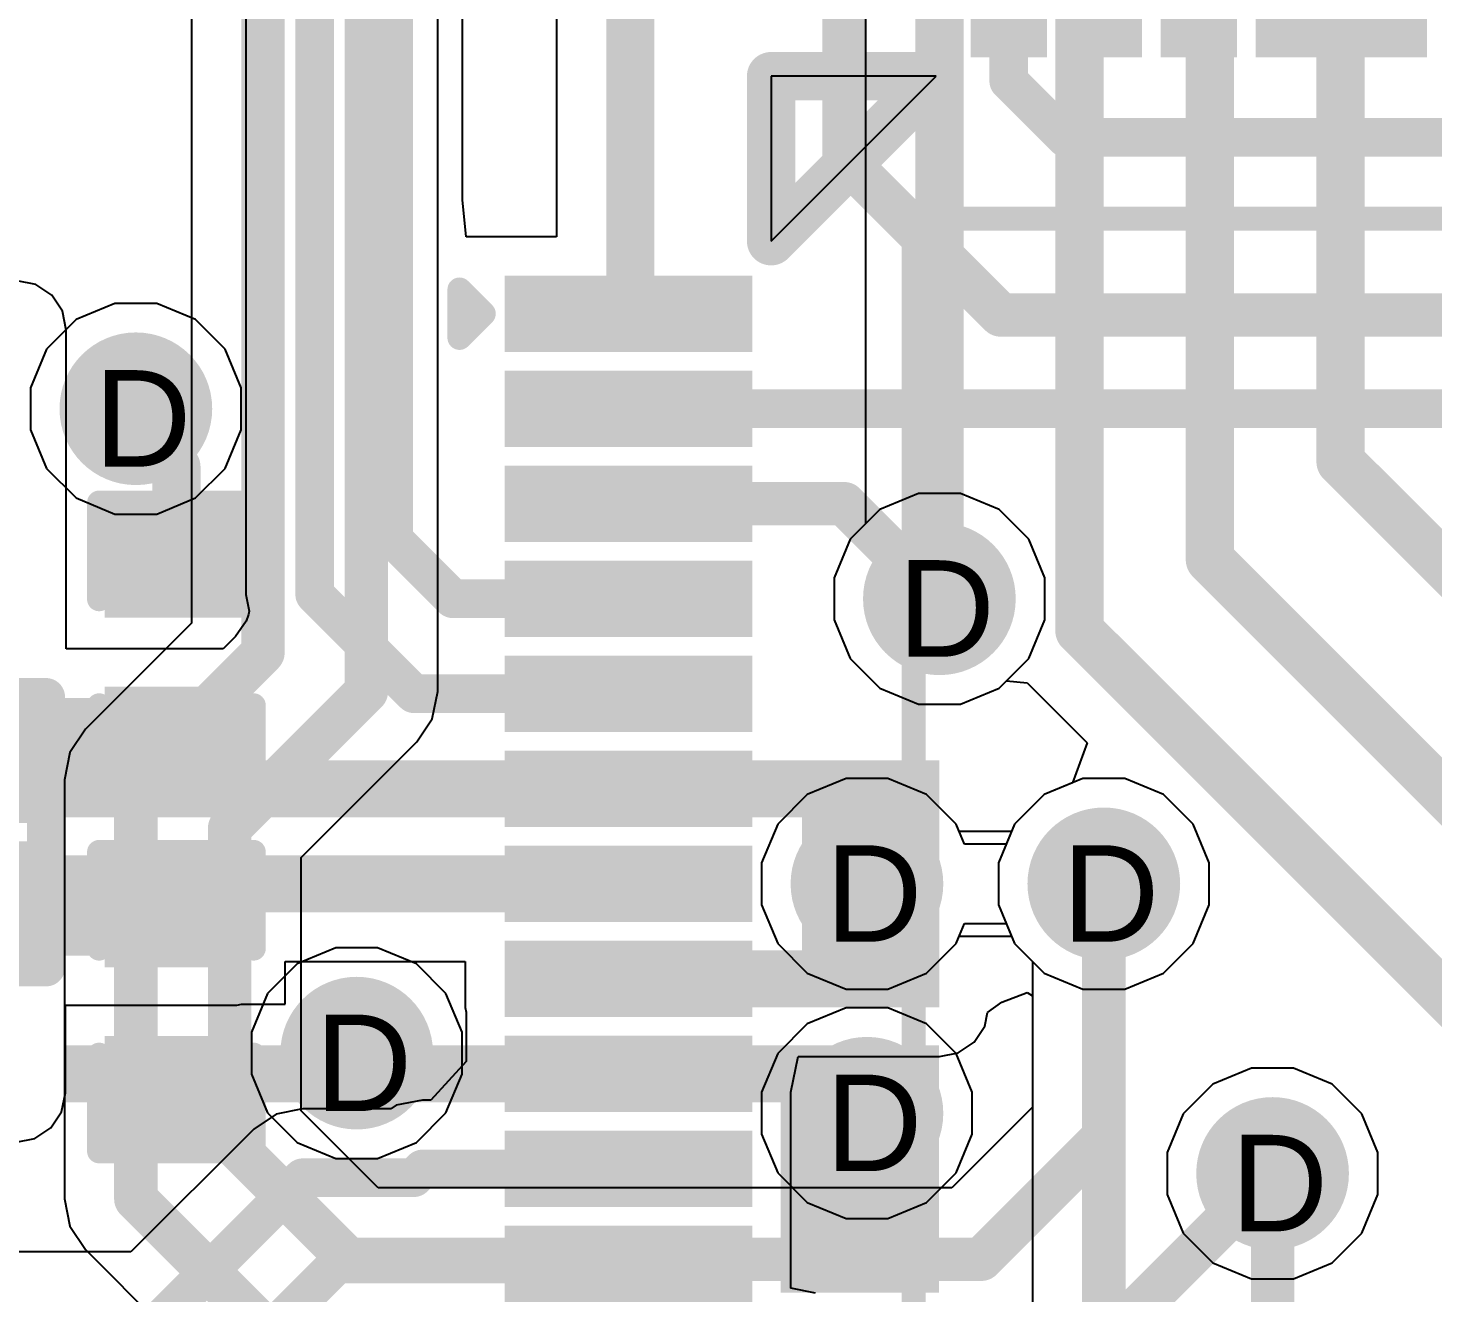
# Model space of a CAD drawing. Header units: inches. Extents: x 0 to 5401, y 0 to 5414.
# Drawn here: x 67.65 to 75.04, y 60.16 to 66.82 of the extents above; entities that cross this region are included whole.
import ezdxf

# ---------------------------------------------------------------- set-up
doc = ezdxf.new("R2010")
doc.units = ezdxf.units.IN
for name, color, linetype in [('Bottom Layer', 5, 'Continuous'), ('Bottom Solder', 6, 'Continuous'), ('Drill Drawing', 1, 'Continuous'), ('Layer 1', 16, 'Continuous'), ('Layer 2', 76, 'Continuous'), ('Top Layer', 1, 'Continuous'), ('Top Overlay', 2, 'Continuous'), ('Top Paste', 8, 'Continuous'), ('Top Solder', 216, 'Continuous'), ('Via Holes', 16, 'Continuous')]:
    doc.layers.add(name, color=color, linetype=linetype)
doc.styles.add('Arial', font='', dxfattribs={"height": 0.2})
doc.styles.get('Arial').set_extended_font_data('Arial')

# ---------------------------------------------------------------- blocks, each defined once
blk = doc.blocks.new('LQFP_64_10_10__35')
at = {"layer": 'Top Layer'}
for points in [[(-3.6001, 6.3499), (-3.6001, 5.1499), (-3.9001, 5.1499), (-3.9001, 6.3499)], [(-3.0999, 6.3499), (-3.0999, 5.1499), (-3.3999, 5.1499), (-3.3999, 6.3499)], [(-2.6001, 6.3499), (-2.6001, 5.1499), (-2.9001, 5.1499), (-2.9001, 6.3499)], [(-2.0999, 6.3499), (-2.0999, 5.1499), (-2.3999, 5.1499), (-2.3999, 6.3499)], [(-1.6001, 6.3499), (-1.6001, 5.1499), (-1.9001, 5.1499), (-1.9001, 6.3499)], [(-5.1499, 3.9001), (-5.1499, 3.6001), (-6.3499, 3.6001), (-6.3499, 3.9001)], [(-5.1499, 3.3999), (-5.1499, 3.0999), (-6.3499, 3.0999), (-6.3499, 3.3999)], [(-5.1499, 2.9001), (-5.1499, 2.6001), (-6.3499, 2.6001), (-6.3499, 2.9001)], [(-5.1499, 2.3999), (-5.1499, 2.0999), (-6.3499, 2.0999), (-6.3499, 2.3999)], [(-5.1499, 1.9001), (-5.1499, 1.6001), (-6.3499, 1.6001), (-6.3499, 1.9001)], [(-5.1499, 1.3999), (-5.1499, 1.0999), (-6.3499, 1.0999), (-6.3499, 1.3999)], [(-5.1499, 0.9001), (-5.1499, 0.6001), (-6.3499, 0.6001), (-6.3499, 0.9001)], [(-5.1499, 0.3999), (-5.1499, 0.0999), (-6.3499, 0.0999), (-6.3499, 0.3999)], [(-5.1499, -0.0999), (-5.1499, -0.3999), (-6.3499, -0.3999), (-6.3499, -0.0999)], [(-5.1499, -0.6001), (-5.1499, -0.9001), (-6.3499, -0.9001), (-6.3499, -0.6001)], [(-5.1499, -1.0999), (-5.1499, -1.3999), (-6.3499, -1.3999), (-6.3499, -1.0999)]]:
    blk.add_hatch(color=1, dxfattribs=at).paths.add_polyline_path(points)
at = {"layer": 'Top Paste'}
for points in [[(-3.6001, 6.3499), (-3.6001, 5.1499), (-3.9001, 5.1499), (-3.9001, 6.3499)], [(-3.0999, 6.3499), (-3.0999, 5.1499), (-3.3999, 5.1499), (-3.3999, 6.3499)], [(-2.6001, 6.3499), (-2.6001, 5.1499), (-2.9001, 5.1499), (-2.9001, 6.3499)], [(-2.0999, 6.3499), (-2.0999, 5.1499), (-2.3999, 5.1499), (-2.3999, 6.3499)], [(-1.6001, 6.3499), (-1.6001, 5.1499), (-1.9001, 5.1499), (-1.9001, 6.3499)], [(-5.1499, 3.9001), (-5.1499, 3.6001), (-6.3499, 3.6001), (-6.3499, 3.9001)], [(-5.1499, 3.3999), (-5.1499, 3.0999), (-6.3499, 3.0999), (-6.3499, 3.3999)], [(-5.1499, 2.9001), (-5.1499, 2.6001), (-6.3499, 2.6001), (-6.3499, 2.9001)], [(-5.1499, 2.3999), (-5.1499, 2.0999), (-6.3499, 2.0999), (-6.3499, 2.3999)], [(-5.1499, 1.9001), (-5.1499, 1.6001), (-6.3499, 1.6001), (-6.3499, 1.9001)], [(-5.1499, 1.3999), (-5.1499, 1.0999), (-6.3499, 1.0999), (-6.3499, 1.3999)], [(-5.1499, 0.9001), (-5.1499, 0.6001), (-6.3499, 0.6001), (-6.3499, 0.9001)], [(-5.1499, 0.3999), (-5.1499, 0.0999), (-6.3499, 0.0999), (-6.3499, 0.3999)], [(-5.1499, -0.0999), (-5.1499, -0.3999), (-6.3499, -0.3999), (-6.3499, -0.0999)], [(-5.1499, -0.6001), (-5.1499, -0.9001), (-6.3499, -0.9001), (-6.3499, -0.6001)], [(-5.1499, -1.0999), (-5.1499, -1.3999), (-6.3499, -1.3999), (-6.3499, -1.0999)]]:
    blk.add_hatch(color=8, dxfattribs=at).paths.add_polyline_path(points)
at = {"layer": 'Top Solder'}
for points in [[(-3.5493, 6.4007), (-3.5493, 5.0991), (-3.9509, 5.0991), (-3.9509, 6.4007)], [(-3.0491, 6.4007), (-3.0491, 5.0991), (-3.4507, 5.0991), (-3.4507, 6.4007)], [(-2.5493, 6.4007), (-2.5493, 5.0991), (-2.9509, 5.0991), (-2.9509, 6.4007)], [(-2.0491, 6.4007), (-2.0491, 5.0991), (-2.4507, 5.0991), (-2.4507, 6.4007)], [(-1.5493, 6.4007), (-1.5493, 5.0991), (-1.9509, 5.0991), (-1.9509, 6.4007)], [(-5.0991, 3.9509), (-5.0991, 3.5493), (-6.4007, 3.5493), (-6.4007, 3.9509)], [(-5.0991, 3.4507), (-5.0991, 3.0491), (-6.4007, 3.0491), (-6.4007, 3.4507)], [(-5.0991, 2.9509), (-5.0991, 2.5493), (-6.4007, 2.5493), (-6.4007, 2.9509)], [(-5.0991, 2.4507), (-5.0991, 2.0491), (-6.4007, 2.0491), (-6.4007, 2.4507)], [(-5.0991, 1.9509), (-5.0991, 1.5493), (-6.4007, 1.5493), (-6.4007, 1.9509)], [(-5.0991, 1.4507), (-5.0991, 1.0491), (-6.4007, 1.0491), (-6.4007, 1.4507)], [(-5.0991, 0.9509), (-5.0991, 0.5493), (-6.4007, 0.5493), (-6.4007, 0.9509)], [(-5.0991, 0.4507), (-5.0991, 0.0491), (-6.4007, 0.0491), (-6.4007, 0.4507)], [(-5.0991, -0.0491), (-5.0991, -0.4507), (-6.4007, -0.4507), (-6.4007, -0.0491)], [(-5.0991, -0.5493), (-5.0991, -0.9509), (-6.4007, -0.9509), (-6.4007, -0.5493)], [(-5.0991, -1.0491), (-5.0991, -1.4507), (-6.4007, -1.4507), (-6.4007, -1.0491)]]:
    blk.add_hatch(color=216, dxfattribs=at).paths.add_polyline_path(points)
at = {"layer": 'Top Overlay'}
for p, q in [((-5, 5), (-5, 4.1312)), ((-5, 4.1312), (-4.1312, 5)), ((-4.1312, 5), (-5, 5)), ((-5, 4.1312), (-5, 4.1312))]:
    blk.add_line(p, q, dxfattribs=at)
for points in [[(-5, 4.1312, 0.254, 0.254, 0), (-4.1312, 5, 0.254, 0.254, 0)], [(-5, 4.1312, 0.254, 0.254, 0), (-5, 5, 0.254, 0.254, 0)], [(-5, 5, 0.254, 0.254, 0), (-4.1312, 5, 0.254, 0.254, 0)], [(-4.1312, 5, 0.254, 0.254, 0), (-4.1312, 5, 0.254, 0.254, 0)], [(-4.25, 4.25, 0.127, 0.127, 0), (4.25, 4.25, 0.127, 0.127, 0)], [(-4.25, -4.25, 0.127, 0.127, 0), (-4.25, 4.25, 0.127, 0.127, 0)], [(-6.6389, 3.6231, 0.127, 0.127, 0), (-6.6389, 3.8771, 0.127, 0.127, 0)], [(-6.6389, 3.8771, 0.127, 0.127, 0), (-6.5119, 3.7501, 0.127, 0.127, 0)], [(-6.6389, 3.6231, 0.127, 0.127, 0), (-6.5119, 3.7501, 0.127, 0.127, 0)]]:
    blk.add_lwpolyline(points, format="xyseb", dxfattribs=at)
for points in [[(-5.0635, 5, 0.127, 0.127, 1), (-4.9365, 5, 0.127, 0.127, 1)], [(-5.0635, 5, 0.127, 0.127, 1), (-4.9365, 5, 0.127, 0.127, 1)], [(-4.1947, 5, 0.127, 0.127, 1), (-4.0677, 5, 0.127, 0.127, 1)], [(-4.1947, 5, 0.127, 0.127, 1), (-4.0677, 5, 0.127, 0.127, 1)], [(-4.1947, 5, 0.127, 0.127, 1), (-4.0677, 5, 0.127, 0.127, 1)], [(-4.1947, 5, 0.127, 0.127, 1), (-4.0677, 5, 0.127, 0.127, 1)], [(-4.2818, 4.25, 0.0635, 0.0635, 1), (-4.2183, 4.25, 0.0635, 0.0635, 1)], [(-4.2818, 4.25, 0.0635, 0.0635, 1), (-4.2183, 4.25, 0.0635, 0.0635, 1)], [(-5.0635, 4.1312, 0.127, 0.127, 1), (-4.9365, 4.1312, 0.127, 0.127, 1)], [(-5.0635, 4.1312, 0.127, 0.127, 1), (-4.9365, 4.1312, 0.127, 0.127, 1)], [(-6.6706, 3.8771, 0.0635, 0.0635, 1), (-6.6071, 3.8771, 0.0635, 0.0635, 1)], [(-6.6706, 3.8771, 0.0635, 0.0635, 1), (-6.6071, 3.8771, 0.0635, 0.0635, 1)], [(-6.5436, 3.7501, 0.0635, 0.0635, 1), (-6.4801, 3.7501, 0.0635, 0.0635, 1)], [(-6.5436, 3.7501, 0.0635, 0.0635, 1), (-6.4801, 3.7501, 0.0635, 0.0635, 1)], [(-6.6706, 3.6231, 0.0635, 0.0635, 1), (-6.6071, 3.6231, 0.0635, 0.0635, 1)], [(-6.6706, 3.6231, 0.0635, 0.0635, 1), (-6.6071, 3.6231, 0.0635, 0.0635, 1)]]:
    blk.add_lwpolyline(points, format="xyseb", close=True, dxfattribs=at)
blk = doc.blocks.new('IND_0402_174')
at = {"layer": 'Top Layer'}
for points in [[(-0.55, 0.3), (-0.15, 0.3), (-0.15, -0.3), (-0.55, -0.3)], [(0.15, 0.3), (0.55, 0.3), (0.55, -0.3), (0.15, -0.3)]]:
    blk.add_hatch(color=1, dxfattribs=at).paths.add_polyline_path(points)
at = {"layer": 'Top Paste'}
for points in [[(-0.55, 0.3), (-0.15, 0.3), (-0.15, -0.3), (-0.55, -0.3)], [(0.15, 0.3), (0.55, 0.3), (0.55, -0.3), (0.15, -0.3)]]:
    blk.add_hatch(color=8, dxfattribs=at).paths.add_polyline_path(points)
at = {"layer": 'Top Solder'}
for points in [[(-0.6516, 0.4016), (-0.0484, 0.4016), (-0.0484, -0.4016), (-0.6516, -0.4016)], [(0.0484, 0.4016), (0.6516, 0.4016), (0.6516, -0.4016), (0.0484, -0.4016)]]:
    blk.add_hatch(color=216, dxfattribs=at).paths.add_polyline_path(points)
at = {"layer": 'Top Overlay'}
for points in [[(-0.7112, -0.4572, 0.2, 0.2, 0), (-0.7112, 0.4572, 0.2, 0.2, 0)], [(-0.3048, 0.4572, 0.2, 0.2, 0), (-0.7112, 0.4572, 0.2, 0.2, 0)], [(0.7112, 0.4572, 0.2, 0.2, 0), (-0.3048, 0.4572, 0.2, 0.2, 0)], [(0.7112, -0.4572, 0.2, 0.2, 0), (0.7112, 0.4572, 0.2, 0.2, 0)], [(-0.3048, -0.4572, 0.2, 0.2, 0), (-0.7112, -0.4572, 0.2, 0.2, 0)], [(0.7112, -0.4572, 0.2, 0.2, 0), (-0.3048, -0.4572, 0.2, 0.2, 0)]]:
    blk.add_lwpolyline(points, format="xyseb", dxfattribs=at)
for points in [[(-0.7612, 0.4572, 0.1, 0.1, 1), (-0.6612, 0.4572, 0.1, 0.1, 1)], [(-0.7612, 0.4572, 0.1, 0.1, 1), (-0.6612, 0.4572, 0.1, 0.1, 1)], [(-0.3548, 0.4572, 0.1, 0.1, 1), (-0.2548, 0.4572, 0.1, 0.1, 1)], [(-0.3548, 0.4572, 0.1, 0.1, 1), (-0.2548, 0.4572, 0.1, 0.1, 1)], [(0.6612, 0.4572, 0.1, 0.1, 1), (0.7612, 0.4572, 0.1, 0.1, 1)], [(0.6612, 0.4572, 0.1, 0.1, 1), (0.7612, 0.4572, 0.1, 0.1, 1)], [(-0.7612, -0.4572, 0.1, 0.1, 1), (-0.6612, -0.4572, 0.1, 0.1, 1)], [(-0.7612, -0.4572, 0.1, 0.1, 1), (-0.6612, -0.4572, 0.1, 0.1, 1)], [(-0.3548, -0.4572, 0.1, 0.1, 1), (-0.2548, -0.4572, 0.1, 0.1, 1)], [(-0.3548, -0.4572, 0.1, 0.1, 1), (-0.2548, -0.4572, 0.1, 0.1, 1)], [(0.6612, -0.4572, 0.1, 0.1, 1), (0.7612, -0.4572, 0.1, 0.1, 1)], [(0.6612, -0.4572, 0.1, 0.1, 1), (0.7612, -0.4572, 0.1, 0.1, 1)]]:
    blk.add_lwpolyline(points, format="xyseb", close=True, dxfattribs=at)
blk = doc.blocks.new('C___0402_300')
at = {"layer": 'Top Layer'}
for points in [[(-0.6985, -0.3175), (-0.6985, 0.3175), (-0.2413, 0.3175), (-0.2413, -0.3175)], [(0.2413, -0.3175), (0.2413, 0.3175), (0.6985, 0.3175), (0.6985, -0.3175)]]:
    blk.add_hatch(color=1, dxfattribs=at).paths.add_polyline_path(points)
at = {"layer": 'Top Paste'}
for points in [[(-0.6985, -0.3175), (-0.6985, 0.3175), (-0.2413, 0.3175), (-0.2413, -0.3175)], [(0.2413, -0.3175), (0.2413, 0.3175), (0.6985, 0.3175), (0.6985, -0.3175)]]:
    blk.add_hatch(color=8, dxfattribs=at).paths.add_polyline_path(points)
at = {"layer": 'Top Solder'}
for points in [[(-0.7585, -0.3775), (-0.7585, 0.3775), (-0.1813, 0.3775), (-0.1813, -0.3775)], [(0.1813, -0.3775), (0.1813, 0.3775), (0.7585, 0.3775), (0.7585, -0.3775)]]:
    blk.add_hatch(color=216, dxfattribs=at).paths.add_polyline_path(points)
at = {"layer": 'Top Overlay'}
for points in [[(-0.7874, 0.4064, 0.127, 0.127, 0), (-0.2794, 0.4064, 0.127, 0.127, 0)], [(-0.7874, 0.4064, 0.127, 0.127, 0), (-0.7874, -0.4064, 0.127, 0.127, 0)], [(0.2794, 0.4064, 0.127, 0.127, 0), (0.7874, 0.4064, 0.127, 0.127, 0)], [(0.7874, 0.4064, 0.127, 0.127, 0), (0.7874, -0.4064, 0.127, 0.127, 0)], [(-0.7874, -0.4064, 0.127, 0.127, 0), (-0.2794, -0.4064, 0.127, 0.127, 0)], [(0.2794, -0.4064, 0.127, 0.127, 0), (0.7874, -0.4064, 0.127, 0.127, 0)]]:
    blk.add_lwpolyline(points, format="xyseb", dxfattribs=at)
for points in [[(-0.8191, 0.4064, 0.0635, 0.0635, 1), (-0.7556, 0.4064, 0.0635, 0.0635, 1)], [(-0.8191, 0.4064, 0.0635, 0.0635, 1), (-0.7556, 0.4064, 0.0635, 0.0635, 1)], [(-0.3111, 0.4064, 0.0635, 0.0635, 1), (-0.2477, 0.4064, 0.0635, 0.0635, 1)], [(0.2477, 0.4064, 0.0635, 0.0635, 1), (0.3111, 0.4064, 0.0635, 0.0635, 1)], [(0.7556, 0.4064, 0.0635, 0.0635, 1), (0.8191, 0.4064, 0.0635, 0.0635, 1)], [(0.7556, 0.4064, 0.0635, 0.0635, 1), (0.8191, 0.4064, 0.0635, 0.0635, 1)], [(-0.8191, -0.4064, 0.0635, 0.0635, 1), (-0.7556, -0.4064, 0.0635, 0.0635, 1)], [(-0.8191, -0.4064, 0.0635, 0.0635, 1), (-0.7556, -0.4064, 0.0635, 0.0635, 1)], [(-0.3111, -0.4064, 0.0635, 0.0635, 1), (-0.2477, -0.4064, 0.0635, 0.0635, 1)], [(0.2477, -0.4064, 0.0635, 0.0635, 1), (0.3111, -0.4064, 0.0635, 0.0635, 1)], [(0.7556, -0.4064, 0.0635, 0.0635, 1), (0.8191, -0.4064, 0.0635, 0.0635, 1)], [(0.7556, -0.4064, 0.0635, 0.0635, 1), (0.8191, -0.4064, 0.0635, 0.0635, 1)]]:
    blk.add_lwpolyline(points, format="xyseb", close=True, dxfattribs=at)
blk = doc.blocks.new('____0402_301')
at = {"layer": 'Top Layer'}
for points in [[(-0.6985, -0.3175), (-0.6985, 0.3175), (-0.2413, 0.3175), (-0.2413, -0.3175)], [(0.2413, -0.3175), (0.2413, 0.3175), (0.6985, 0.3175), (0.6985, -0.3175)]]:
    blk.add_hatch(color=1, dxfattribs=at).paths.add_polyline_path(points)
at = {"layer": 'Top Paste'}
for points in [[(-0.6985, -0.3175), (-0.6985, 0.3175), (-0.2413, 0.3175), (-0.2413, -0.3175)], [(0.2413, -0.3175), (0.2413, 0.3175), (0.6985, 0.3175), (0.6985, -0.3175)]]:
    blk.add_hatch(color=8, dxfattribs=at).paths.add_polyline_path(points)
at = {"layer": 'Top Solder'}
for points in [[(-0.7585, -0.3775), (-0.7585, 0.3775), (-0.1813, 0.3775), (-0.1813, -0.3775)], [(0.1813, -0.3775), (0.1813, 0.3775), (0.7585, 0.3775), (0.7585, -0.3775)]]:
    blk.add_hatch(color=216, dxfattribs=at).paths.add_polyline_path(points)
at = {"layer": 'Top Overlay'}
for points in [[(-0.2794, 0.4064, 0.127, 0.127, 0), (-0.7874, 0.4064, 0.127, 0.127, 0)], [(-0.7874, -0.4064, 0.127, 0.127, 0), (-0.7874, 0.4064, 0.127, 0.127, 0)], [(0.7874, 0.4064, 0.127, 0.127, 0), (0.2794, 0.4064, 0.127, 0.127, 0)], [(0.7874, -0.4064, 0.127, 0.127, 0), (0.7874, 0.4064, 0.127, 0.127, 0)], [(-0.2794, -0.4064, 0.127, 0.127, 0), (-0.7874, -0.4064, 0.127, 0.127, 0)], [(0.7874, -0.4064, 0.127, 0.127, 0), (0.2794, -0.4064, 0.127, 0.127, 0)]]:
    blk.add_lwpolyline(points, format="xyseb", dxfattribs=at)
for points in [[(-0.8191, 0.4064, 0.0635, 0.0635, 1), (-0.7556, 0.4064, 0.0635, 0.0635, 1)], [(-0.8191, 0.4064, 0.0635, 0.0635, 1), (-0.7556, 0.4064, 0.0635, 0.0635, 1)], [(-0.3111, 0.4064, 0.0635, 0.0635, 1), (-0.2477, 0.4064, 0.0635, 0.0635, 1)], [(0.2477, 0.4064, 0.0635, 0.0635, 1), (0.3111, 0.4064, 0.0635, 0.0635, 1)], [(0.7556, 0.4064, 0.0635, 0.0635, 1), (0.8191, 0.4064, 0.0635, 0.0635, 1)], [(0.7556, 0.4064, 0.0635, 0.0635, 1), (0.8191, 0.4064, 0.0635, 0.0635, 1)], [(-0.8191, -0.4064, 0.0635, 0.0635, 1), (-0.7556, -0.4064, 0.0635, 0.0635, 1)], [(-0.8191, -0.4064, 0.0635, 0.0635, 1), (-0.7556, -0.4064, 0.0635, 0.0635, 1)], [(-0.3111, -0.4064, 0.0635, 0.0635, 1), (-0.2477, -0.4064, 0.0635, 0.0635, 1)], [(0.2477, -0.4064, 0.0635, 0.0635, 1), (0.3111, -0.4064, 0.0635, 0.0635, 1)], [(0.7556, -0.4064, 0.0635, 0.0635, 1), (0.8191, -0.4064, 0.0635, 0.0635, 1)], [(0.7556, -0.4064, 0.0635, 0.0635, 1), (0.8191, -0.4064, 0.0635, 0.0635, 1)]]:
    blk.add_lwpolyline(points, format="xyseb", close=True, dxfattribs=at)

msp = doc.modelspace()

# ---------------------------------------------------------------- hatches: boundary and pattern name
at = {"layer": 'Bottom Layer'}
h = msp.add_hatch(color=5, dxfattribs=at)
edge = h.paths.add_edge_path()
edge.add_arc((68.2143, 64.8129), 0.3, 0, 360)
h = msp.add_hatch(color=5, dxfattribs=at)
edge = h.paths.add_edge_path()
edge.add_arc((72.4408, 63.8129), 0.3, 0, 360)
h = msp.add_hatch(color=5, dxfattribs=at)
edge = h.paths.add_edge_path()
edge.add_arc((72.0598, 62.3131), 0.3, 0, 360)
h = msp.add_hatch(color=5, dxfattribs=at)
edge = h.paths.add_edge_path()
edge.add_arc((73.3057, 62.3131), 0.3, 0, 360)
h = msp.add_hatch(color=5, dxfattribs=at)
edge = h.paths.add_edge_path()
edge.add_arc((69.3759, 61.4222), 0.3, 0, 360)
h = msp.add_hatch(color=5, dxfattribs=at)
edge = h.paths.add_edge_path()
edge.add_arc((72.0598, 61.106), 0.3, 0, 360)
h = msp.add_hatch(color=5, dxfattribs=at)
edge = h.paths.add_edge_path()
edge.add_arc((74.1934, 60.7891), 0.3, 0, 360)
at = {"layer": 'Bottom Solder'}
h = msp.add_hatch(color=6, dxfattribs=at)
edge = h.paths.add_edge_path()
edge.add_arc((68.2143, 64.8129), 0.4016, 0, 360)
h = msp.add_hatch(color=6, dxfattribs=at)
edge = h.paths.add_edge_path()
edge.add_arc((72.4408, 63.8129), 0.4016, 0, 360)
h = msp.add_hatch(color=6, dxfattribs=at)
edge = h.paths.add_edge_path()
edge.add_arc((72.0598, 62.3131), 0.4016, 0, 360)
h = msp.add_hatch(color=6, dxfattribs=at)
edge = h.paths.add_edge_path()
edge.add_arc((73.3057, 62.3131), 0.4016, 0, 360)
h = msp.add_hatch(color=6, dxfattribs=at)
edge = h.paths.add_edge_path()
edge.add_arc((69.3759, 61.4222), 0.4016, 0, 360)
h = msp.add_hatch(color=6, dxfattribs=at)
edge = h.paths.add_edge_path()
edge.add_arc((72.0598, 61.106), 0.4016, 0, 360)
h = msp.add_hatch(color=6, dxfattribs=at)
edge = h.paths.add_edge_path()
edge.add_arc((74.1934, 60.7891), 0.4016, 0, 360)
at = {"layer": 'Layer 1'}
h = msp.add_hatch(color=16, dxfattribs=at)
edge = h.paths.add_edge_path()
edge.add_arc((68.2143, 64.8129), 0.3, 0, 360)
h = msp.add_hatch(color=16, dxfattribs=at)
edge = h.paths.add_edge_path()
edge.add_arc((72.4408, 63.8129), 0.3, 0, 360)
h = msp.add_hatch(color=16, dxfattribs=at)
edge = h.paths.add_edge_path()
edge.add_arc((72.0598, 62.3131), 0.3, 0, 360)
h = msp.add_hatch(color=16, dxfattribs=at)
edge = h.paths.add_edge_path()
edge.add_arc((73.3057, 62.3131), 0.3, 0, 360)
h = msp.add_hatch(color=16, dxfattribs=at)
edge = h.paths.add_edge_path()
edge.add_arc((69.3759, 61.4222), 0.3, 0, 360)
h = msp.add_hatch(color=16, dxfattribs=at)
edge = h.paths.add_edge_path()
edge.add_arc((72.0598, 61.106), 0.3, 0, 360)
h = msp.add_hatch(color=16, dxfattribs=at)
edge = h.paths.add_edge_path()
edge.add_arc((74.1934, 60.7891), 0.3, 0, 360)
at = {"layer": 'Layer 2'}
h = msp.add_hatch(color=76, dxfattribs=at)
edge = h.paths.add_edge_path()
edge.add_arc((68.2143, 64.8129), 0.3, 0, 360)
h = msp.add_hatch(color=76, dxfattribs=at)
edge = h.paths.add_edge_path()
edge.add_arc((72.4408, 63.8129), 0.3, 0, 360)
h = msp.add_hatch(color=76, dxfattribs=at)
edge = h.paths.add_edge_path()
edge.add_arc((72.0598, 62.3131), 0.3, 0, 360)
h = msp.add_hatch(color=76, dxfattribs=at)
edge = h.paths.add_edge_path()
edge.add_arc((73.3057, 62.3131), 0.3, 0, 360)
h = msp.add_hatch(color=76, dxfattribs=at)
edge = h.paths.add_edge_path()
edge.add_arc((69.3759, 61.4222), 0.3, 0, 360)
h = msp.add_hatch(color=76, dxfattribs=at)
edge = h.paths.add_edge_path()
edge.add_arc((72.0598, 61.106), 0.3, 0, 360)
h = msp.add_hatch(color=76, dxfattribs=at)
edge = h.paths.add_edge_path()
edge.add_arc((74.1934, 60.7891), 0.3, 0, 360)
at = {"layer": 'Top Layer'}
h = msp.add_hatch(color=1, dxfattribs=at)
edge = h.paths.add_edge_path()
edge.add_arc((68.2143, 64.8129), 0.3, 0, 360)
h = msp.add_hatch(color=1, dxfattribs=at)
edge = h.paths.add_edge_path()
edge.add_arc((72.4408, 63.8129), 0.3, 0, 360)
for points in [[(65.9384, 62.6629), (68.7451, 62.6629), (68.7451, 63.2902), (65.9384, 63.2902)], [(68.1101, 62.6629), (68.7451, 62.6629), (68.7451, 63.2902), (68.1101, 63.2902)], [(65.9384, 62.6629), (72.4408, 62.6629), (72.4408, 62.9629), (65.9384, 62.9629)], [(71.7184, 61.6629), (72.4408, 61.6629), (72.4408, 62.9629), (71.7184, 62.9629)], [(65.2971, 61.9345), (68.7451, 61.9345), (68.7451, 62.4631), (65.2971, 62.4631)], [(65.2971, 62.1631), (71.4057, 62.1631), (71.4057, 62.4631), (65.2971, 62.4631)], [(68.1101, 61.9345), (68.7451, 61.9345), (68.7451, 62.4631), (68.1101, 62.4631)], [(70.2057, 61.6629), (72.4408, 61.6629), (72.4408, 61.9629), (70.2057, 61.9629)], [(67.8436, 61.1631), (72.4395, 61.1631), (72.4395, 61.4631), (67.8436, 61.4631)], [(71.6053, 60.1612), (72.4395, 60.1612), (72.4395, 61.4631), (71.6053, 61.4631)]]:
    msp.add_hatch(color=1, dxfattribs=at).paths.add_polyline_path(points)
h = msp.add_hatch(color=1, dxfattribs=at)
edge = h.paths.add_edge_path()
edge.add_arc((72.0598, 62.3131), 0.3, 0, 360)
h = msp.add_hatch(color=1, dxfattribs=at)
edge = h.paths.add_edge_path()
edge.add_arc((73.3057, 62.3131), 0.3, 0, 360)
h = msp.add_hatch(color=1, dxfattribs=at)
edge = h.paths.add_edge_path()
edge.add_arc((69.3759, 61.4222), 0.3, 0, 360)
h = msp.add_hatch(color=1, dxfattribs=at)
edge = h.paths.add_edge_path()
edge.add_arc((72.0598, 61.106), 0.3, 0, 360)
h = msp.add_hatch(color=1, dxfattribs=at)
edge = h.paths.add_edge_path()
edge.add_arc((74.1934, 60.7891), 0.3, 0, 360)
at = {"layer": 'Top Solder'}
h = msp.add_hatch(color=216, dxfattribs=at)
edge = h.paths.add_edge_path()
edge.add_arc((68.2143, 64.8129), 0.4016, 0, 360)
h = msp.add_hatch(color=216, dxfattribs=at)
edge = h.paths.add_edge_path()
edge.add_arc((72.4408, 63.8129), 0.4016, 0, 360)
h = msp.add_hatch(color=216, dxfattribs=at)
edge = h.paths.add_edge_path()
edge.add_arc((72.0598, 62.3131), 0.4016, 0, 360)
h = msp.add_hatch(color=216, dxfattribs=at)
edge = h.paths.add_edge_path()
edge.add_arc((73.3057, 62.3131), 0.4016, 0, 360)
h = msp.add_hatch(color=216, dxfattribs=at)
edge = h.paths.add_edge_path()
edge.add_arc((69.3759, 61.4222), 0.4016, 0, 360)
h = msp.add_hatch(color=216, dxfattribs=at)
edge = h.paths.add_edge_path()
edge.add_arc((72.0598, 61.106), 0.4016, 0, 360)
h = msp.add_hatch(color=216, dxfattribs=at)
edge = h.paths.add_edge_path()
edge.add_arc((74.1934, 60.7891), 0.4016, 0, 360)
at = {"layer": 'Via Holes'}
h = msp.add_hatch(color=7, dxfattribs=at)
edge = h.paths.add_edge_path()
edge.add_arc((68.2143, 64.8129), 0.15, 0, 360)
h = msp.add_hatch(color=7, dxfattribs=at)
edge = h.paths.add_edge_path()
edge.add_arc((72.4408, 63.8129), 0.15, 0, 360)
h = msp.add_hatch(color=7, dxfattribs=at)
edge = h.paths.add_edge_path()
edge.add_arc((72.0598, 62.3131), 0.15, 0, 360)
h = msp.add_hatch(color=7, dxfattribs=at)
edge = h.paths.add_edge_path()
edge.add_arc((73.3057, 62.3131), 0.15, 0, 360)
h = msp.add_hatch(color=7, dxfattribs=at)
edge = h.paths.add_edge_path()
edge.add_arc((69.3759, 61.4222), 0.15, 0, 360)
h = msp.add_hatch(color=7, dxfattribs=at)
edge = h.paths.add_edge_path()
edge.add_arc((72.0598, 61.106), 0.15, 0, 360)
h = msp.add_hatch(color=7, dxfattribs=at)
edge = h.paths.add_edge_path()
edge.add_arc((74.1934, 60.7891), 0.15, 0, 360)

# ---------------------------------------------------------------- linework, layer by layer
at = {"layer": 'Bottom Layer'}
for p, q in [((72.0523, 80.1372), (72.0523, 64.208)), ((68.5071, 71.3489), (68.5071, 63.6848)), ((69.8023, 63.3256), (69.8023, 71.0107)), ((72.0523, 64.208), (71.9712, 64.1268)), ((71.9712, 64.1268), (71.8868, 63.9231)), ((71.8868, 63.9231), (71.8868, 63.7027)), ((71.8868, 63.7027), (71.9712, 63.4991)), ((68.5071, 63.6848), (67.9488, 63.1265)), ((71.9712, 63.4991), (72.127, 63.3433)), ((69.7737, 63.1819), (69.8023, 63.3256)), ((72.127, 63.3433), (72.3306, 63.2589)), ((72.551, 63.2589), (72.7546, 63.3433)), ((72.7546, 63.3433), (72.7932, 63.3819)), ((72.7932, 63.3819), (72.9026, 63.3711)), ((72.9026, 63.3711), (73.2189, 63.0548)), ((72.3306, 63.2589), (72.551, 63.2589)), ((69.6923, 63.0601), (69.7737, 63.1819)), ((67.9488, 63.1265), (67.8674, 63.0046)), ((69.0832, 62.4509), (69.6923, 63.0601)), ((73.2189, 63.0548), (73.1416, 62.8447)), ((67.8674, 63.0046), (67.8388, 62.8609)), ((67.8388, 62.8609), (67.8388, 60.6549)), ((71.9496, 62.8671), (71.746, 62.7827)), ((72.17, 62.8671), (71.9496, 62.8671)), ((72.3736, 62.7827), (72.17, 62.8671)), ((73.1416, 62.8447), (72.9919, 62.7827)), ((71.746, 62.7827), (71.5902, 62.6269)), ((72.5295, 62.6269), (72.3736, 62.7827)), ((72.9919, 62.7827), (72.836, 62.6269)), ((71.5902, 62.6269), (71.5058, 62.4233)), ((72.5728, 62.5223), (72.5295, 62.6269)), ((72.836, 62.6269), (72.7927, 62.5223)), ((72.7927, 62.5223), (72.5728, 62.5223)), ((69.0832, 61.1183), (69.0832, 62.4509)), ((71.5058, 62.4233), (71.5058, 62.2029)), ((71.5058, 62.2029), (71.5902, 61.9993)), ((72.5295, 61.9993), (72.5728, 62.1038)), ((72.5728, 62.1038), (72.7927, 62.1038)), ((72.7927, 62.1038), (72.836, 61.9993)), ((71.5902, 61.9993), (71.746, 61.8434)), ((72.3736, 61.8434), (72.5295, 61.9993)), ((72.836, 61.9993), (72.9302, 61.9051)), ((72.9302, 61.9051), (72.9302, 61.138)), ((71.746, 61.8434), (71.9496, 61.7591)), ((72.17, 61.7591), (72.3736, 61.8434)), ((71.9496, 61.7591), (72.17, 61.7591)), ((69.4882, 60.7133), (69.0832, 61.1183)), ((72.9302, 61.138), (72.5055, 60.7133)), ((72.5055, 60.7133), (69.4882, 60.7133)), ((67.8388, 60.6549), (67.8674, 60.5112)), ((67.8674, 60.5112), (67.9488, 60.3893)), ((67.9488, 60.3893), (68.7577, 59.5804))]:
    msp.add_line(p, q, dxfattribs=at)
for points in [[(73.1773, 63.6458, 0.254, 0.254, 0), (73.1773, 91.3634, 0.254, 0.254, 0)], [(72.4408, 63.8129, 0.254, 0.254, 0), (72.4408, 91.3348, 0.254, 0.254, 0)], [(73.8636, 64.0196, 0.254, 0.254, 0), (73.8636, 83.9138, 0.254, 0.254, 0)], [(74.551, 64.5342, 0.254, 0.254, 0), (74.551, 83.5837, 0.254, 0.254, 0)], [(68.8826, 63.5292, 0.2286, 0.2286, 0), (68.8826, 71.7568, 0.2286, 0.2286, 0)], [(69.4268, 63.3256, 0.2286, 0.2286, 0), (69.4268, 71.1663, 0.2286, 0.2286, 0)], [(74.551, 64.5342, 0.254, 0.254, 0), (76.708, 62.3772, 0.254, 0.254, 0)], [(73.8636, 64.0196, 0.254, 0.254, 0), (76.2387, 61.6445, 0.254, 0.254, 0)], [(73.1773, 63.6458, 0.254, 0.254, 0), (75.8205, 61.0026, 0.254, 0.254, 0)], [(68.2143, 62.8609, 0.2286, 0.2286, 0), (68.8826, 63.5292, 0.2286, 0.2286, 0)], [(68.7077, 62.6065, 0.2286, 0.2286, 0), (69.4268, 63.3256, 0.2286, 0.2286, 0)], [(68.2143, 60.6549, 0.2286, 0.2286, 0), (68.2143, 62.8609, 0.2286, 0.2286, 0)], [(68.7077, 60.9628, 0.2286, 0.2286, 0), (68.7077, 62.6065, 0.2286, 0.2286, 0)], [(73.3057, 60.9824, 0.2286, 0.2286, 0), (73.3057, 62.3131, 0.2286, 0.2286, 0)], [(68.7077, 60.9628, 0.2286, 0.2286, 0), (69.3326, 60.3378, 0.2286, 0.2286, 0)], [(72.6611, 60.3378, 0.2286, 0.2286, 0), (73.3057, 60.9824, 0.2286, 0.2286, 0)], [(73.2503, 59.8459, 0.2286, 0.2286, 0), (74.1934, 60.7891, 0.2286, 0.2286, 0)], [(68.2143, 60.6549, 0.2286, 0.2286, 0), (69.0233, 59.8459, 0.2286, 0.2286, 0)], [(69.3326, 60.3378, 0.2286, 0.2286, 0), (72.6611, 60.3378, 0.2286, 0.2286, 0)]]:
    msp.add_lwpolyline(points, format="xyseb", dxfattribs=at)
for points in [[(74.4875, 64.5342, 0.127, 0.127, 1), (74.6145, 64.5342, 0.127, 0.127, 1)], [(74.4875, 64.5342, 0.127, 0.127, 1), (74.6145, 64.5342, 0.127, 0.127, 1)], [(73.8001, 64.0196, 0.127, 0.127, 1), (73.9271, 64.0196, 0.127, 0.127, 1)], [(73.8001, 64.0196, 0.127, 0.127, 1), (73.9271, 64.0196, 0.127, 0.127, 1)], [(72.3773, 63.8129, 0.127, 0.127, 1), (72.5043, 63.8129, 0.127, 0.127, 1)], [(73.1138, 63.6458, 0.127, 0.127, 1), (73.2408, 63.6458, 0.127, 0.127, 1)], [(73.1138, 63.6458, 0.127, 0.127, 1), (73.2408, 63.6458, 0.127, 0.127, 1)], [(68.8255, 63.5292, 0.1143, 0.1143, 1), (68.9398, 63.5292, 0.1143, 0.1143, 1)], [(68.8255, 63.5292, 0.1143, 0.1143, 1), (68.9398, 63.5292, 0.1143, 0.1143, 1)], [(69.3697, 63.3256, 0.1143, 0.1143, 1), (69.484, 63.3256, 0.1143, 0.1143, 1)], [(69.3697, 63.3256, 0.1143, 0.1143, 1), (69.484, 63.3256, 0.1143, 0.1143, 1)], [(68.1572, 62.8609, 0.1143, 0.1143, 1), (68.2715, 62.8609, 0.1143, 0.1143, 1)], [(68.1572, 62.8609, 0.1143, 0.1143, 1), (68.2715, 62.8609, 0.1143, 0.1143, 1)], [(68.6505, 62.6065, 0.1143, 0.1143, 1), (68.7648, 62.6065, 0.1143, 0.1143, 1)], [(68.6505, 62.6065, 0.1143, 0.1143, 1), (68.7648, 62.6065, 0.1143, 0.1143, 1)], [(73.2485, 62.3131, 0.1143, 0.1143, 1), (73.3628, 62.3131, 0.1143, 0.1143, 1)], [(68.6505, 60.9628, 0.1143, 0.1143, 1), (68.7648, 60.9628, 0.1143, 0.1143, 1)], [(68.6505, 60.9628, 0.1143, 0.1143, 1), (68.7648, 60.9628, 0.1143, 0.1143, 1)], [(73.2485, 60.9824, 0.1143, 0.1143, 1), (73.3628, 60.9824, 0.1143, 0.1143, 1)], [(73.2485, 60.9824, 0.1143, 0.1143, 1), (73.3628, 60.9824, 0.1143, 0.1143, 1)], [(74.1363, 60.7891, 0.1143, 0.1143, 1), (74.2506, 60.7891, 0.1143, 0.1143, 1)], [(68.1572, 60.6549, 0.1143, 0.1143, 1), (68.2715, 60.6549, 0.1143, 0.1143, 1)], [(68.1572, 60.6549, 0.1143, 0.1143, 1), (68.2715, 60.6549, 0.1143, 0.1143, 1)], [(69.2755, 60.3378, 0.1143, 0.1143, 1), (69.3898, 60.3378, 0.1143, 0.1143, 1)], [(69.2755, 60.3378, 0.1143, 0.1143, 1), (69.3898, 60.3378, 0.1143, 0.1143, 1)], [(72.6039, 60.3378, 0.1143, 0.1143, 1), (72.7182, 60.3378, 0.1143, 0.1143, 1)], [(72.6039, 60.3378, 0.1143, 0.1143, 1), (72.7182, 60.3378, 0.1143, 0.1143, 1)]]:
    msp.add_lwpolyline(points, format="xyseb", close=True, dxfattribs=at)
at = {"layer": 'Layer 1'}
for p, q in [((72.3306, 64.3669), (72.127, 64.2826)), ((72.551, 64.3669), (72.3306, 64.3669)), ((72.7546, 64.2826), (72.551, 64.3669)), ((72.127, 64.2826), (71.9712, 64.1268)), ((72.9105, 64.1268), (72.7546, 64.2826)), ((71.9712, 64.1268), (71.8868, 63.9231)), ((72.9948, 63.9231), (72.9105, 64.1268)), ((71.8868, 63.9231), (71.8868, 63.7027)), ((72.9948, 63.7027), (72.9948, 63.9231)), ((71.8868, 63.7027), (71.9712, 63.4991)), ((72.9105, 63.4991), (72.9948, 63.7027)), ((71.9712, 63.4991), (72.127, 63.3433)), ((72.7546, 63.3433), (72.9105, 63.4991)), ((72.127, 63.3433), (72.3306, 63.2589)), ((72.551, 63.2589), (72.7546, 63.3433)), ((72.3306, 63.2589), (72.551, 63.2589)), ((71.9496, 62.8671), (71.746, 62.7827)), ((72.17, 62.8671), (71.9496, 62.8671)), ((72.3736, 62.7827), (72.17, 62.8671)), ((73.1955, 62.8671), (72.9919, 62.7827)), ((73.4159, 62.8671), (73.1955, 62.8671)), ((73.6195, 62.7827), (73.4159, 62.8671)), ((71.746, 62.7827), (71.5902, 62.6269)), ((72.5295, 62.6269), (72.3736, 62.7827)), ((72.9919, 62.7827), (72.836, 62.6269)), ((73.7753, 62.6269), (73.6195, 62.7827)), ((71.5902, 62.6269), (71.5058, 62.4233)), ((72.5453, 62.5887), (72.5295, 62.6269)), ((72.8202, 62.5887), (72.5453, 62.5887)), ((72.836, 62.6269), (72.8202, 62.5887)), ((73.8597, 62.4233), (73.7753, 62.6269)), ((71.5058, 62.4233), (71.5058, 62.2029)), ((73.8597, 62.2029), (73.8597, 62.4233)), ((71.5058, 62.2029), (71.5902, 61.9993)), ((73.7753, 61.9993), (73.8597, 62.2029)), ((71.5902, 61.9993), (71.746, 61.8434)), ((72.3736, 61.8434), (72.5295, 61.9993)), ((72.5295, 61.9993), (72.5453, 62.0374)), ((72.5453, 62.0374), (72.8202, 62.0374)), ((72.8202, 62.0374), (72.836, 61.9993)), ((72.836, 61.9993), (72.9919, 61.8434)), ((73.6195, 61.8434), (73.7753, 61.9993)), ((71.746, 61.8434), (71.9496, 61.7591)), ((72.17, 61.7591), (72.3736, 61.8434)), ((72.9919, 61.8434), (73.1955, 61.7591)), ((73.4159, 61.7591), (73.6195, 61.8434)), ((71.9496, 61.7591), (72.17, 61.7591)), ((73.1955, 61.7591), (73.4159, 61.7591)), ((74.0832, 61.3431), (73.8796, 61.2587)), ((74.3036, 61.3431), (74.0832, 61.3431)), ((74.5072, 61.2587), (74.3036, 61.3431)), ((73.8796, 61.2587), (73.7238, 61.1029)), ((74.6631, 61.1029), (74.5072, 61.2587)), ((73.7238, 61.1029), (73.6394, 60.8993)), ((74.7474, 60.8993), (74.6631, 61.1029)), ((73.6394, 60.8993), (73.6394, 60.6789)), ((74.7474, 60.6789), (74.7474, 60.8993)), ((73.6394, 60.6789), (73.7238, 60.4753)), ((74.6631, 60.4753), (74.7474, 60.6789)), ((73.7238, 60.4753), (73.8796, 60.3194)), ((74.5072, 60.3194), (74.6631, 60.4753)), ((73.8796, 60.3194), (74.0832, 60.2351)), ((74.3036, 60.2351), (74.5072, 60.3194)), ((74.0832, 60.2351), (74.3036, 60.2351))]:
    msp.add_line(p, q, dxfattribs=at)
at = {"layer": 'Layer 2'}
for p, q in [((68.1042, 65.3669), (67.9005, 65.2826)), ((68.3245, 65.3669), (68.1042, 65.3669)), ((68.5282, 65.2826), (68.3245, 65.3669)), ((67.9005, 65.2826), (67.7447, 65.1268)), ((68.684, 65.1268), (68.5282, 65.2826)), ((67.7447, 65.1268), (67.6603, 64.9231)), ((68.7683, 64.9231), (68.684, 65.1268)), ((67.6603, 64.9231), (67.6603, 64.7027)), ((68.7683, 64.7027), (68.7683, 64.9231)), ((67.6603, 64.7027), (67.7447, 64.4991)), ((68.684, 64.4991), (68.7683, 64.7027)), ((67.7447, 64.4991), (67.9005, 64.3433)), ((68.5282, 64.3433), (68.684, 64.4991)), ((72.3306, 64.3669), (72.127, 64.2826)), ((72.551, 64.3669), (72.3306, 64.3669)), ((72.7546, 64.2826), (72.551, 64.3669)), ((67.9005, 64.3433), (68.1042, 64.2589)), ((68.3245, 64.2589), (68.5282, 64.3433)), ((68.1042, 64.2589), (68.3245, 64.2589)), ((72.127, 64.2826), (71.9712, 64.1268)), ((72.9105, 64.1268), (72.7546, 64.2826)), ((71.9712, 64.1268), (71.8868, 63.9231)), ((72.9948, 63.9231), (72.9105, 64.1268)), ((71.8868, 63.9231), (71.8868, 63.7027)), ((72.9948, 63.7027), (72.9948, 63.9231)), ((71.8868, 63.7027), (71.9712, 63.4991)), ((72.9105, 63.4991), (72.9948, 63.7027)), ((71.9712, 63.4991), (72.127, 63.3433)), ((72.7546, 63.3433), (72.9105, 63.4991)), ((72.127, 63.3433), (72.3306, 63.2589)), ((72.551, 63.2589), (72.7546, 63.3433)), ((72.3306, 63.2589), (72.551, 63.2589)), ((73.1955, 62.8671), (72.9919, 62.7827)), ((73.4159, 62.8671), (73.1955, 62.8671)), ((73.6195, 62.7827), (73.4159, 62.8671)), ((72.9919, 62.7827), (72.836, 62.6269)), ((73.7753, 62.6269), (73.6195, 62.7827)), ((72.836, 62.6269), (72.7517, 62.4233)), ((73.8597, 62.4233), (73.7753, 62.6269)), ((72.7517, 62.4233), (72.7517, 62.2029)), ((73.8597, 62.2029), (73.8597, 62.4233)), ((72.7517, 62.2029), (72.836, 61.9993)), ((73.7753, 61.9993), (73.8597, 62.2029)), ((72.836, 61.9993), (72.9919, 61.8434)), ((73.6195, 61.8434), (73.7753, 61.9993)), ((69.2658, 61.9762), (69.0621, 61.8918)), ((69.4861, 61.9762), (69.2658, 61.9762)), ((69.6898, 61.8918), (69.4861, 61.9762)), ((69.0621, 61.8918), (68.9063, 61.736)), ((69.8456, 61.736), (69.6898, 61.8918)), ((72.9919, 61.8434), (73.1955, 61.7591)), ((73.4159, 61.7591), (73.6195, 61.8434)), ((68.9063, 61.736), (68.822, 61.5324)), ((69.9299, 61.5324), (69.8456, 61.736)), ((73.1955, 61.7591), (73.4159, 61.7591)), ((71.9496, 61.66), (71.746, 61.5757)), ((72.17, 61.66), (71.9496, 61.66)), ((72.3736, 61.5757), (72.17, 61.66)), ((71.746, 61.5757), (71.5902, 61.4198)), ((72.5295, 61.4198), (72.3736, 61.5757)), ((68.822, 61.5324), (68.822, 61.312)), ((69.9299, 61.312), (69.9299, 61.5324)), ((71.5902, 61.4198), (71.5058, 61.2162)), ((72.6138, 61.2162), (72.5295, 61.4198)), ((74.0832, 61.3431), (73.8796, 61.2587)), ((74.3036, 61.3431), (74.0832, 61.3431)), ((74.5072, 61.2587), (74.3036, 61.3431)), ((68.822, 61.312), (68.9063, 61.1083)), ((69.8456, 61.1083), (69.9299, 61.312)), ((73.8796, 61.2587), (73.7238, 61.1029)), ((74.6631, 61.1029), (74.5072, 61.2587)), ((71.5058, 61.2162), (71.5058, 60.9958)), ((72.6138, 60.9958), (72.6138, 61.2162)), ((68.9063, 61.1083), (69.0621, 60.9525)), ((69.6898, 60.9525), (69.8456, 61.1083)), ((73.7238, 61.1029), (73.6394, 60.8993)), ((74.7474, 60.8993), (74.6631, 61.1029)), ((71.5058, 60.9958), (71.5902, 60.7922)), ((72.5295, 60.7922), (72.6138, 60.9958)), ((69.0621, 60.9525), (69.2658, 60.8682)), ((69.4861, 60.8682), (69.6898, 60.9525)), ((73.6394, 60.8993), (73.6394, 60.6789)), ((74.7474, 60.6789), (74.7474, 60.8993)), ((69.2658, 60.8682), (69.4861, 60.8682)), ((71.5902, 60.7922), (71.746, 60.6364)), ((72.3736, 60.6364), (72.5295, 60.7922)), ((73.6394, 60.6789), (73.7238, 60.4753)), ((74.6631, 60.4753), (74.7474, 60.6789)), ((71.746, 60.6364), (71.9496, 60.552)), ((72.17, 60.552), (72.3736, 60.6364)), ((71.9496, 60.552), (72.17, 60.552)), ((73.7238, 60.4753), (73.8796, 60.3194)), ((74.5072, 60.3194), (74.6631, 60.4753)), ((73.8796, 60.3194), (74.0832, 60.2351)), ((74.3036, 60.2351), (74.5072, 60.3194)), ((74.0832, 60.2351), (74.3036, 60.2351))]:
    msp.add_line(p, q, dxfattribs=at)
at = {"layer": 'Top Layer'}
for p, q in [((70.4267, 71.1172), (70.4267, 65.7171)), ((69.9332, 65.9126), (69.9332, 69.508)), ((68.7924, 68.1425), (68.7924, 63.8358)), ((69.9517, 65.7171), (69.9332, 65.9126)), ((70.4267, 65.7171), (69.9517, 65.7171)), ((67.6885, 65.4665), (67.5894, 65.4862)), ((67.7725, 65.4103), (67.6885, 65.4665)), ((67.8287, 65.3263), (67.7725, 65.4103)), ((67.8484, 65.2272), (67.8287, 65.3263)), ((67.8484, 63.5492), (67.8484, 65.2272)), ((68.7924, 63.8358), (68.7924, 63.8358)), ((68.7924, 63.8358), (68.81, 63.7474)), ((68.8065, 63.73), (68.7946, 63.6947)), ((68.81, 63.7474), (68.8065, 63.73)), ((68.7946, 63.6947), (68.7383, 63.6141)), ((68.6744, 63.5492), (67.8484, 63.5492)), ((68.7383, 63.6141), (68.6744, 63.5492)), ((68.9991, 61.6805), (68.9991, 61.9041)), ((68.9991, 61.9041), (69.9467, 61.9041)), ((69.9467, 61.9041), (69.9467, 61.6629)), ((72.7689, 61.6897), (72.903, 61.7418)), ((72.903, 61.7418), (72.9302, 61.7236)), ((72.9302, 61.7236), (72.9302, 59.5777)), ((67.8436, 61.2129), (67.8436, 61.6755)), ((67.8436, 61.6755), (68.7451, 61.6755)), ((68.7451, 61.6755), (68.7701, 61.6805)), ((68.7701, 61.6805), (68.9991, 61.6805)), ((69.9467, 61.6629), (69.9517, 61.6379)), ((69.9517, 61.6379), (69.9517, 61.4201)), ((72.6801, 61.5638), (72.6946, 61.6366)), ((72.6946, 61.6366), (72.7689, 61.6897)), ((72.6239, 61.4798), (72.6801, 61.5638)), ((72.5399, 61.4237), (72.6239, 61.4798)), ((69.9517, 61.4201), (69.9517, 61.409)), ((69.9517, 61.409), (69.9517, 61.409)), ((69.9517, 61.409), (69.9517, 61.3787)), ((72.4408, 61.404), (72.5399, 61.4237)), ((69.9517, 61.3787), (69.7657, 61.1755)), ((71.6597, 61.2169), (71.6988, 61.404)), ((71.6988, 61.404), (72.4408, 61.404)), ((67.8239, 61.1138), (67.8436, 61.2129)), ((71.6597, 60.1857), (71.6597, 61.2169)), ((71.6597, 61.2169), (71.6597, 61.2169)), ((67.7677, 61.0298), (67.8239, 61.1138)), ((69.091, 61.1291), (68.9523, 61.1015)), ((69.5555, 61.1291), (69.091, 61.1291)), ((69.091, 61.1291), (69.091, 61.1291)), ((69.5836, 61.1479), (69.5555, 61.1291)), ((69.7224, 61.1755), (69.5836, 61.1479)), ((69.7657, 61.1755), (69.7224, 61.1755)), ((69.7224, 61.1755), (69.7224, 61.1755)), ((68.9523, 61.1015), (68.8346, 61.0229)), ((67.5846, 60.954), (67.6837, 60.9737)), ((67.6837, 60.9737), (67.7677, 61.0298)), ((68.8346, 61.0229), (68.1884, 60.3767)), ((68.8346, 61.0229), (68.8346, 61.0229)), ((68.1884, 60.3767), (66.4029, 60.3767)), ((71.7896, 60.1599), (71.6597, 60.1857))]:
    msp.add_line(p, q, dxfattribs=at)
for points in [[(71.9401, 66.1291, 0.2286, 0.2286, 0), (71.9401, 74.0998, 0.2286, 0.2286, 0)], [(70.8152, 65.3226, 0.254, 0.254, 0), (70.8152, 72.9422, 0.254, 0.254, 0)], [(69.5706, 64.1242, 0.2032, 0.2032, 0), (69.5706, 69.508, 0.2032, 0.2032, 0)], [(69.155, 63.8358, 0.2032, 0.2032, 0), (69.155, 68.2927, 0.2032, 0.2032, 0)], [(72.8056, 66.5372, 0.2032, 0.2032, 0), (72.8056, 67.3129, 0.2032, 0.2032, 0)], [(72.8056, 66.5372, 0.2032, 0.2032, 0), (73.1016, 66.2411, 0.2032, 0.2032, 0)], [(73.1016, 66.2411, 0.2032, 0.2032, 0), (82.5171, 66.2411, 0.2032, 0.2032, 0)], [(71.9401, 66.1291, 0.2286, 0.2286, 0), (72.7627, 65.3065, 0.2286, 0.2286, 0)], [(72.7627, 65.3065, 0.2286, 0.2286, 0), (78.4008, 65.3065, 0.2286, 0.2286, 0)], [(68.2143, 64.7193, 0.254, 0.254, 0), (68.2143, 64.8129, 0.254, 0.254, 0)], [(70.8057, 64.8129, 0.2032, 0.2032, 0), (76.5902, 64.8129, 0.2032, 0.2032, 0)], [(68.2143, 64.7193, 0.254, 0.254, 0), (68.4276, 64.5061, 0.254, 0.254, 0)], [(68.4276, 64.0014, 0.254, 0.254, 0), (68.4276, 64.5061, 0.254, 0.254, 0)], [(70.8057, 64.3131, 0.2286, 0.2286, 0), (71.9407, 64.3131, 0.2286, 0.2286, 0)], [(71.9407, 64.3131, 0.2286, 0.2286, 0), (72.4408, 63.8129, 0.2286, 0.2286, 0)], [(69.5706, 64.1242, 0.2032, 0.2032, 0), (69.8819, 63.8129, 0.2032, 0.2032, 0)], [(69.155, 63.8358, 0.2032, 0.2032, 0), (69.6777, 63.3131, 0.2032, 0.2032, 0)], [(69.8819, 63.8129, 0.2032, 0.2032, 0), (70.8057, 63.8129, 0.2032, 0.2032, 0)], [(69.6777, 63.3131, 0.2032, 0.2032, 0), (70.8057, 63.3131, 0.2032, 0.2032, 0)], [(73.3057, 58.963, 0.2286, 0.2286, 0), (73.3057, 62.3131, 0.2286, 0.2286, 0)], [(69.676, 60.7666, 0.2032, 0.2032, 0), (69.7224, 60.8129, 0.2032, 0.2032, 0)], [(69.7224, 60.8129, 0.2032, 0.2032, 0), (70.8057, 60.8129, 0.2032, 0.2032, 0)], [(74.1934, 59.0968, 0.2286, 0.2286, 0), (74.1934, 60.7891, 0.2286, 0.2286, 0)], [(68.3386, 60.0141, 0.2032, 0.2032, 0), (69.091, 60.7666, 0.2032, 0.2032, 0)], [(69.091, 60.7666, 0.2032, 0.2032, 0), (69.676, 60.7666, 0.2032, 0.2032, 0)], [(68.5408, 59.5804, 0.2032, 0.2032, 0), (69.2734, 60.3131, 0.2032, 0.2032, 0)], [(69.2734, 60.3131, 0.2032, 0.2032, 0), (70.8057, 60.3131, 0.2032, 0.2032, 0)]]:
    msp.add_lwpolyline(points, format="xyseb", dxfattribs=at)
for points in [[(72.7548, 66.5372, 0.1016, 0.1016, 1), (72.8564, 66.5372, 0.1016, 0.1016, 1)], [(72.7548, 66.5372, 0.1016, 0.1016, 1), (72.8564, 66.5372, 0.1016, 0.1016, 1)], [(73.0508, 66.2411, 0.1016, 0.1016, 1), (73.1524, 66.2411, 0.1016, 0.1016, 1)], [(73.0508, 66.2411, 0.1016, 0.1016, 1), (73.1524, 66.2411, 0.1016, 0.1016, 1)], [(71.8829, 66.1291, 0.1143, 0.1143, 1), (71.9972, 66.1291, 0.1143, 0.1143, 1)], [(71.8829, 66.1291, 0.1143, 0.1143, 1), (71.9972, 66.1291, 0.1143, 0.1143, 1)], [(70.7517, 65.3226, 0.127, 0.127, 1), (70.8787, 65.3226, 0.127, 0.127, 1)], [(72.7056, 65.3065, 0.1143, 0.1143, 1), (72.8199, 65.3065, 0.1143, 0.1143, 1)], [(72.7056, 65.3065, 0.1143, 0.1143, 1), (72.8199, 65.3065, 0.1143, 0.1143, 1)], [(68.1508, 64.8129, 0.127, 0.127, 1), (68.2778, 64.8129, 0.127, 0.127, 1)], [(70.7549, 64.8129, 0.1016, 0.1016, 1), (70.8565, 64.8129, 0.1016, 0.1016, 1)], [(68.1508, 64.7193, 0.127, 0.127, 1), (68.2778, 64.7193, 0.127, 0.127, 1)], [(68.1508, 64.7193, 0.127, 0.127, 1), (68.2778, 64.7193, 0.127, 0.127, 1)], [(68.3641, 64.5061, 0.127, 0.127, 1), (68.4911, 64.5061, 0.127, 0.127, 1)], [(68.3641, 64.5061, 0.127, 0.127, 1), (68.4911, 64.5061, 0.127, 0.127, 1)], [(70.7486, 64.3131, 0.1143, 0.1143, 1), (70.8629, 64.3131, 0.1143, 0.1143, 1)], [(71.8835, 64.3131, 0.1143, 0.1143, 1), (71.9978, 64.3131, 0.1143, 0.1143, 1)], [(71.8835, 64.3131, 0.1143, 0.1143, 1), (71.9978, 64.3131, 0.1143, 0.1143, 1)], [(69.5198, 64.1242, 0.1016, 0.1016, 1), (69.6214, 64.1242, 0.1016, 0.1016, 1)], [(69.5198, 64.1242, 0.1016, 0.1016, 1), (69.6214, 64.1242, 0.1016, 0.1016, 1)], [(68.3641, 64.0014, 0.127, 0.127, 1), (68.4911, 64.0014, 0.127, 0.127, 1)], [(69.1042, 63.8358, 0.1016, 0.1016, 1), (69.2058, 63.8358, 0.1016, 0.1016, 1)], [(69.1042, 63.8358, 0.1016, 0.1016, 1), (69.2058, 63.8358, 0.1016, 0.1016, 1)], [(72.3837, 63.8129, 0.1143, 0.1143, 1), (72.498, 63.8129, 0.1143, 0.1143, 1)], [(69.8311, 63.8129, 0.1016, 0.1016, 1), (69.9327, 63.8129, 0.1016, 0.1016, 1)], [(69.8311, 63.8129, 0.1016, 0.1016, 1), (69.9327, 63.8129, 0.1016, 0.1016, 1)], [(70.7549, 63.8129, 0.1016, 0.1016, 1), (70.8565, 63.8129, 0.1016, 0.1016, 1)], [(69.6269, 63.3131, 0.1016, 0.1016, 1), (69.7285, 63.3131, 0.1016, 0.1016, 1)], [(69.6269, 63.3131, 0.1016, 0.1016, 1), (69.7285, 63.3131, 0.1016, 0.1016, 1)], [(70.7549, 63.3131, 0.1016, 0.1016, 1), (70.8565, 63.3131, 0.1016, 0.1016, 1)], [(73.2485, 62.3131, 0.1143, 0.1143, 1), (73.3628, 62.3131, 0.1143, 0.1143, 1)], [(69.6716, 60.8129, 0.1016, 0.1016, 1), (69.7732, 60.8129, 0.1016, 0.1016, 1)], [(69.6716, 60.8129, 0.1016, 0.1016, 1), (69.7732, 60.8129, 0.1016, 0.1016, 1)], [(70.7549, 60.8129, 0.1016, 0.1016, 1), (70.8565, 60.8129, 0.1016, 0.1016, 1)], [(74.1363, 60.7891, 0.1143, 0.1143, 1), (74.2506, 60.7891, 0.1143, 0.1143, 1)], [(69.0402, 60.7666, 0.1016, 0.1016, 1), (69.1418, 60.7666, 0.1016, 0.1016, 1)], [(69.0402, 60.7666, 0.1016, 0.1016, 1), (69.1418, 60.7666, 0.1016, 0.1016, 1)], [(69.6252, 60.7666, 0.1016, 0.1016, 1), (69.7268, 60.7666, 0.1016, 0.1016, 1)], [(69.6252, 60.7666, 0.1016, 0.1016, 1), (69.7268, 60.7666, 0.1016, 0.1016, 1)], [(69.2226, 60.3131, 0.1016, 0.1016, 1), (69.3242, 60.3131, 0.1016, 0.1016, 1)], [(69.2226, 60.3131, 0.1016, 0.1016, 1), (69.3242, 60.3131, 0.1016, 0.1016, 1)], [(70.7549, 60.3131, 0.1016, 0.1016, 1), (70.8565, 60.3131, 0.1016, 0.1016, 1)]]:
    msp.add_lwpolyline(points, format="xyseb", close=True, dxfattribs=at)

# ---------------------------------------------------------------- block references
msp.add_blockref('LQFP_64_10_10__35', (76.5556, 61.563))
for name, p, rotation in [('____0402_301', (68.4276, 63.5315), 270), ('IND_0402_174', (67.2846, 62.5846), 270), ('C___0402_300', (68.4276, 61.6932), 90)]:
    msp.add_blockref(name, p, dxfattribs=dict(rotation=rotation))

# ---------------------------------------------------------------- texts
at = {"layer": 'Drill Drawing', "style": 'Arial'}
for p in [(67.9943, 64.5082), (72.2207, 63.5082), (71.8397, 62.0084), (73.0856, 62.0084), (69.1559, 61.1174), (71.8397, 60.8013), (73.9733, 60.4844)]:
    msp.add_text('D', height=0.508, dxfattribs=at).set_placement(p)

doc.saveas('drawing.dxf')
